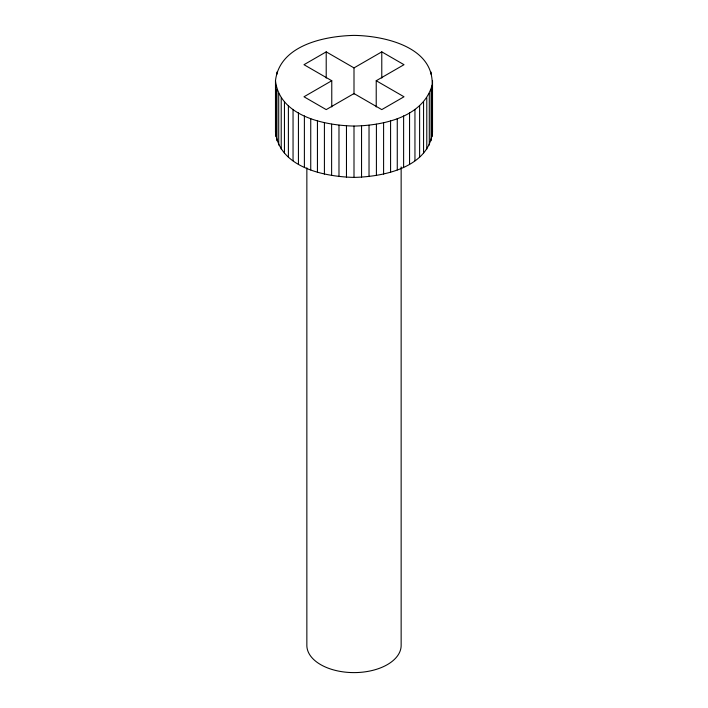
<?xml version="1.0" encoding="UTF-8"?>
<svg xmlns="http://www.w3.org/2000/svg" width="708" height="708" viewBox="0 0 708 708"><rect width="100%" height="100%" fill="white"/><g stroke="black" fill="none" stroke-linecap="round" stroke-linejoin="round"><path stroke-width="1.06" d="M432.163 136.423L432.163 85.084C433.88 46.701 383.833 35.763 354 35.4C324.574 36.037 279.545 45.179 275.483 80.73L275.483 132.06C279.536 167.619 324.583 176.761 354 177.398C383.417 176.761 428.473 167.619 432.517 132.069L432.517 80.739M275.483 132.06L275.748 128.794M275.483 80.73C279.536 116.289 324.583 125.431 354 126.068C383.24 125.511 422.995 117.28 432.163 85.084M376.222 106.943L376.222 80.73L404.011 64.694L381.78 51.861L354 67.897L326.211 51.861L303.989 64.694L331.769 80.73L331.769 106.943M331.769 80.73L303.989 96.775L326.211 109.607L354 93.562L381.78 109.607L404.011 96.775L376.222 80.73M432.261 128.803L432.517 132.069M431.092 72.066L431.092 74.243M431.092 89.412L431.092 140.742M429.296 93.66L429.296 144.998M426.782 97.819L426.782 149.149M423.561 101.846L423.561 153.176M419.614 105.713L419.614 157.043M414.95 109.377L414.95 160.707M409.56 112.811L409.56 164.15M403.613 115.917L403.613 167.256M401.144 166.938L401.144 644.935A47.153 27.223 0 0 1 354.779 672.6A47.153 27.223 0 0 1 306.856 645.829L306.856 167.84M397.268 118.608L397.268 169.947M390.577 120.891L390.577 172.221M383.594 122.749L383.594 174.088M381.78 51.861L381.78 78.075M376.408 124.201L376.408 175.531M369.027 125.236L369.027 176.566M361.549 125.856L361.549 177.195M354 67.897L354 94.111M354 126.068L354 177.398M346.469 125.865L346.469 177.195M338.982 125.236L338.982 176.575M331.618 124.201L331.618 175.54M326.211 51.861L326.211 78.075M324.414 122.758L324.414 174.088M317.441 120.891L317.441 172.221M310.741 118.617L310.741 169.947M304.387 115.917L304.387 167.256M298.431 112.811L298.431 164.15M293.05 109.377L293.05 160.707M288.395 105.704L288.395 157.043M284.448 101.846L284.448 153.176M281.218 97.819L281.218 149.149M278.713 93.66L278.713 144.99M276.916 72.057L276.916 74.243M276.916 89.403L276.916 140.742M275.837 85.084L275.837 136.414"/></g></svg>
